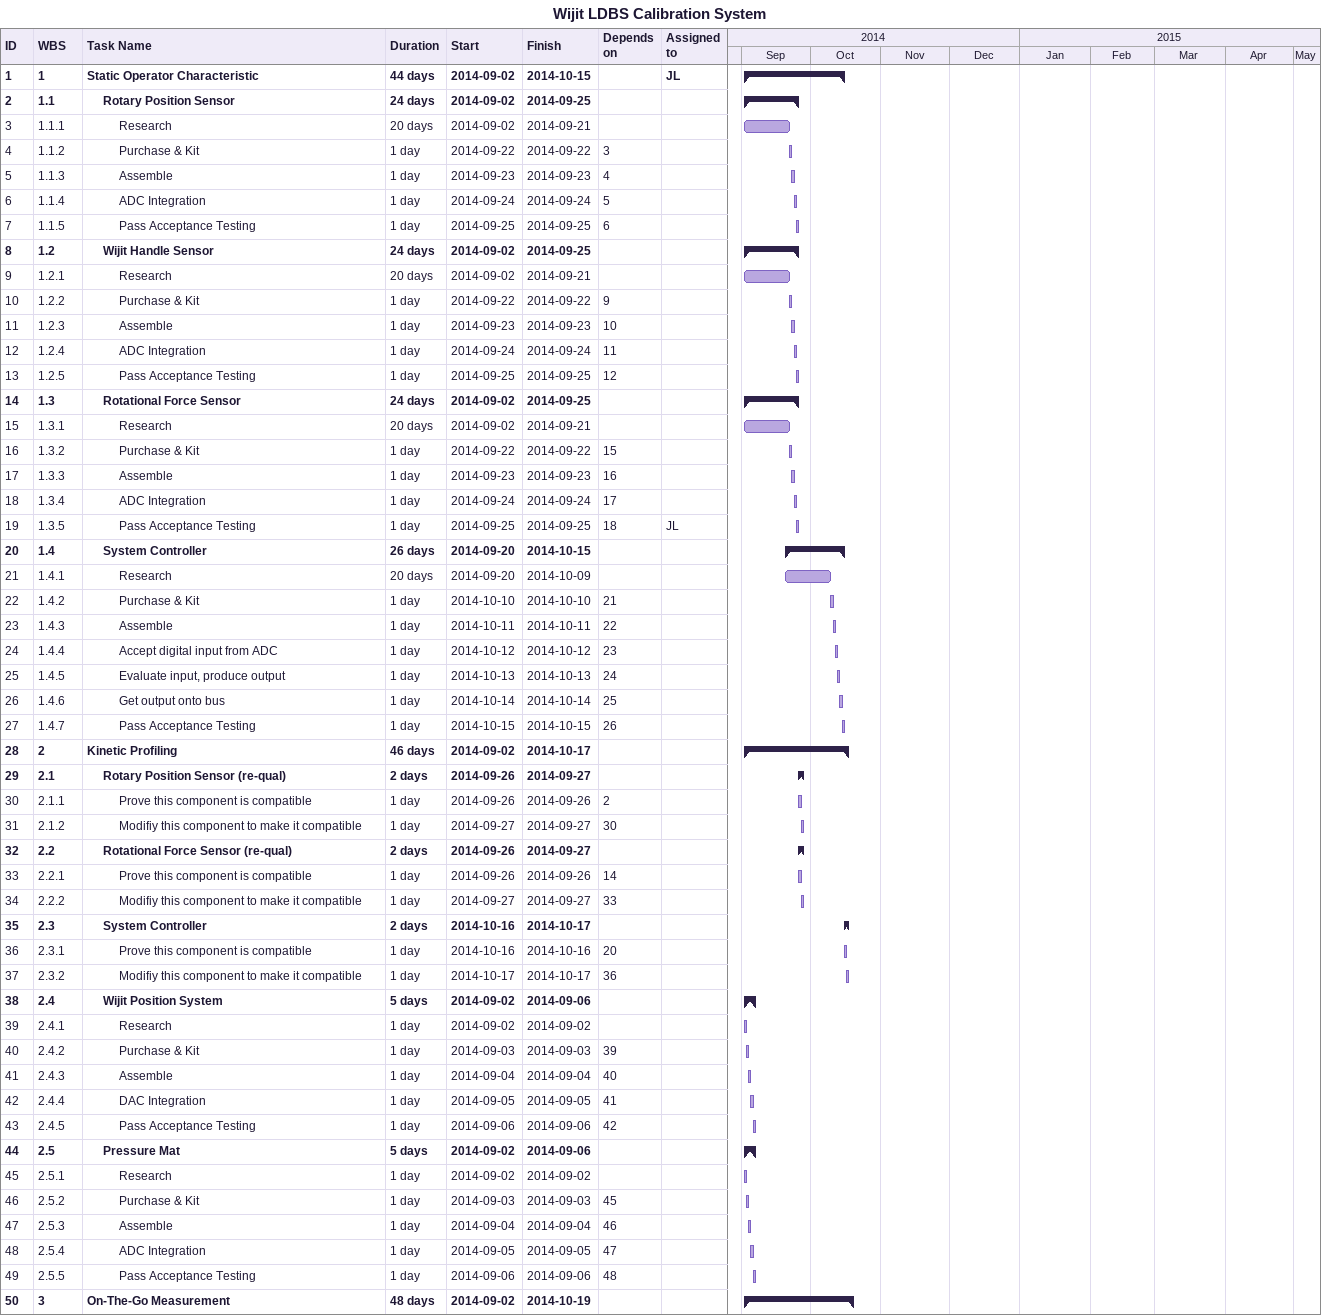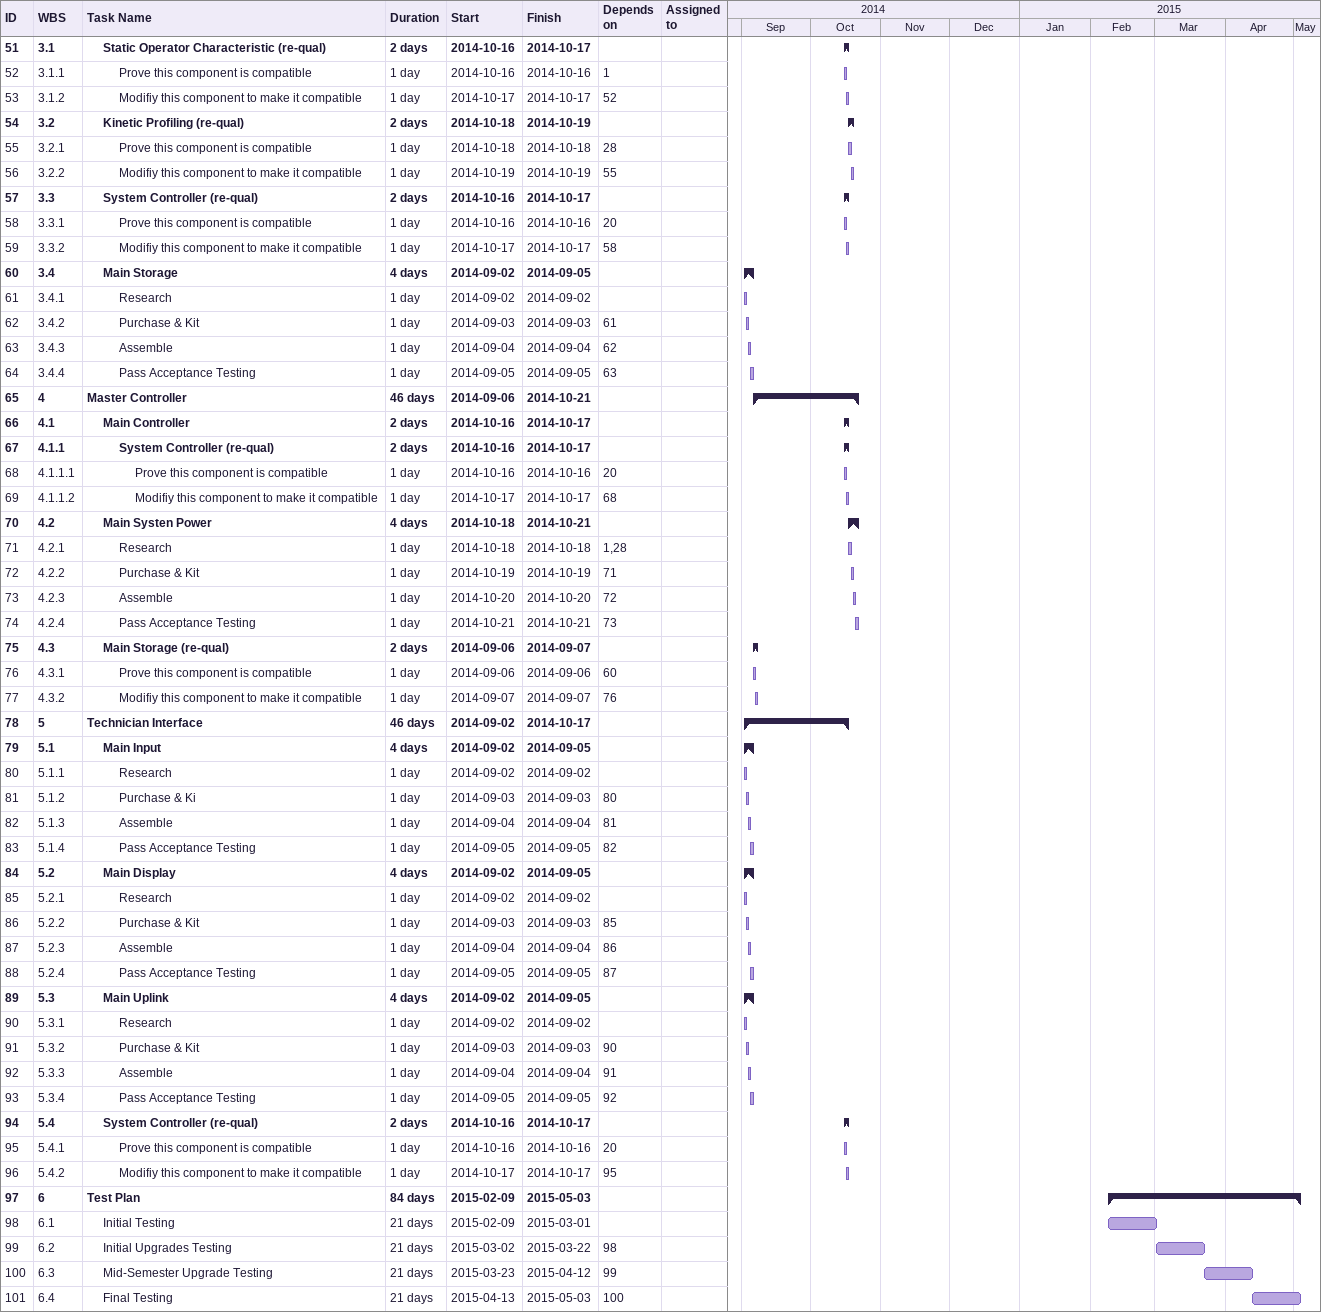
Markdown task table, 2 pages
Wijit LDBS Calibration System

| ID | WBS | Task | Duration | Start | Finish | Predecessors | Resources |
|---|---|---|---|---|---|---|---|
| 1 | 1 | **Static Operator Characteristic** | 44d | 2014-09-02 | 2014-10-15 |  | JL |
| 2 | 1.1 | **Rotary Position Sensor** | 24d | 2014-09-02 | 2014-09-25 |  |  |
| 3 | 1.1.1 | Research | 20d | 2014-09-02 | 2014-09-21 |  |  |
| 4 | 1.1.2 | Purchase & Kit | 1d | 2014-09-22 | 2014-09-22 | 3 |  |
| 5 | 1.1.3 | Assemble | 1d | 2014-09-23 | 2014-09-23 | 4 |  |
| 6 | 1.1.4 | ADC Integration | 1d | 2014-09-24 | 2014-09-24 | 5 |  |
| 7 | 1.1.5 | Pass Acceptance Testing | 1d | 2014-09-25 | 2014-09-25 | 6 |  |
| 8 | 1.2 | **Wijit Handle Sensor** | 24d | 2014-09-02 | 2014-09-25 |  |  |
| 9 | 1.2.1 | Research | 20d | 2014-09-02 | 2014-09-21 |  |  |
| 10 | 1.2.2 | Purchase & Kit | 1d | 2014-09-22 | 2014-09-22 | 9 |  |
| 11 | 1.2.3 | Assemble | 1d | 2014-09-23 | 2014-09-23 | 10 |  |
| 12 | 1.2.4 | ADC Integration | 1d | 2014-09-24 | 2014-09-24 | 11 |  |
| 13 | 1.2.5 | Pass Acceptance Testing | 1d | 2014-09-25 | 2014-09-25 | 12 |  |
| 14 | 1.3 | **Rotational Force Sensor** | 24d | 2014-09-02 | 2014-09-25 |  |  |
| 15 | 1.3.1 | Research | 20d | 2014-09-02 | 2014-09-21 |  |  |
| 16 | 1.3.2 | Purchase & Kit | 1d | 2014-09-22 | 2014-09-22 | 15 |  |
| 17 | 1.3.3 | Assemble | 1d | 2014-09-23 | 2014-09-23 | 16 |  |
| 18 | 1.3.4 | ADC Integration | 1d | 2014-09-24 | 2014-09-24 | 17 |  |
| 19 | 1.3.5 | Pass Acceptance Testing | 1d | 2014-09-25 | 2014-09-25 | 18 | JL |
| 20 | 1.4 | **System Controller** | 26d | 2014-09-20 | 2014-10-15 |  |  |
| 21 | 1.4.1 | Research | 20d | 2014-09-20 | 2014-10-09 |  |  |
| 22 | 1.4.2 | Purchase & Kit | 1d | 2014-10-10 | 2014-10-10 | 21 |  |
| 23 | 1.4.3 | Assemble | 1d | 2014-10-11 | 2014-10-11 | 22 |  |
| 24 | 1.4.4 | Accept digital input from ADC | 1d | 2014-10-12 | 2014-10-12 | 23 |  |
| 25 | 1.4.5 | Evaluate input, produce output | 1d | 2014-10-13 | 2014-10-13 | 24 |  |
| 26 | 1.4.6 | Get output onto bus | 1d | 2014-10-14 | 2014-10-14 | 25 |  |
| 27 | 1.4.7 | Pass Acceptance Testing | 1d | 2014-10-15 | 2014-10-15 | 26 |  |
| 28 | 2 | **Kinetic Profiling** | 46d | 2014-09-02 | 2014-10-17 |  |  |
| 29 | 2.1 | **Rotary Position Sensor (re-qual)** | 2d | 2014-09-26 | 2014-09-27 |  |  |
| 30 | 2.1.1 | Prove this component is compatible | 1d | 2014-09-26 | 2014-09-26 | 2 |  |
| 31 | 2.1.2 | Modifiy this component to make it compatible | 1d | 2014-09-27 | 2014-09-27 | 30 |  |
| 32 | 2.2 | **Rotational Force Sensor (re-qual)** | 2d | 2014-09-26 | 2014-09-27 |  |  |
| 33 | 2.2.1 | Prove this component is compatible | 1d | 2014-09-26 | 2014-09-26 | 14 |  |
| 34 | 2.2.2 | Modifiy this component to make it compatible | 1d | 2014-09-27 | 2014-09-27 | 33 |  |
| 35 | 2.3 | **System Controller** | 2d | 2014-10-16 | 2014-10-17 |  |  |
| 36 | 2.3.1 | Prove this component is compatible | 1d | 2014-10-16 | 2014-10-16 | 20 |  |
| 37 | 2.3.2 | Modifiy this component to make it compatible | 1d | 2014-10-17 | 2014-10-17 | 36 |  |
| 38 | 2.4 | **Wijit Position System** | 5d | 2014-09-02 | 2014-09-06 |  |  |
| 39 | 2.4.1 | Research | 1d | 2014-09-02 | 2014-09-02 |  |  |
| 40 | 2.4.2 | Purchase & Kit | 1d | 2014-09-03 | 2014-09-03 | 39 |  |
| 41 | 2.4.3 | Assemble | 1d | 2014-09-04 | 2014-09-04 | 40 |  |
| 42 | 2.4.4 | DAC Integration | 1d | 2014-09-05 | 2014-09-05 | 41 |  |
| 43 | 2.4.5 | Pass Acceptance Testing | 1d | 2014-09-06 | 2014-09-06 | 42 |  |
| 44 | 2.5 | **Pressure Mat** | 5d | 2014-09-02 | 2014-09-06 |  |  |
| 45 | 2.5.1 | Research | 1d | 2014-09-02 | 2014-09-02 |  |  |
| 46 | 2.5.2 | Purchase & Kit | 1d | 2014-09-03 | 2014-09-03 | 45 |  |
| 47 | 2.5.3 | Assemble | 1d | 2014-09-04 | 2014-09-04 | 46 |  |
| 48 | 2.5.4 | ADC Integration | 1d | 2014-09-05 | 2014-09-05 | 47 |  |
| 49 | 2.5.5 | Pass Acceptance Testing | 1d | 2014-09-06 | 2014-09-06 | 48 |  |
| 50 | 3 | **On-The-Go Measurement** | 48d | 2014-09-02 | 2014-10-19 |  |  |
| 51 | 3.1 | **Static Operator Characteristic (re-qual)** | 2d | 2014-10-16 | 2014-10-17 |  |  |
| 52 | 3.1.1 | Prove this component is compatible | 1d | 2014-10-16 | 2014-10-16 | 1 |  |
| 53 | 3.1.2 | Modifiy this component to make it compatible | 1d | 2014-10-17 | 2014-10-17 | 52 |  |
| 54 | 3.2 | **Kinetic Profiling (re-qual)** | 2d | 2014-10-18 | 2014-10-19 |  |  |
| 55 | 3.2.1 | Prove this component is compatible | 1d | 2014-10-18 | 2014-10-18 | 28 |  |
| 56 | 3.2.2 | Modifiy this component to make it compatible | 1d | 2014-10-19 | 2014-10-19 | 55 |  |
| 57 | 3.3 | **System Controller (re-qual)** | 2d | 2014-10-16 | 2014-10-17 |  |  |
| 58 | 3.3.1 | Prove this component is compatible | 1d | 2014-10-16 | 2014-10-16 | 20 |  |
| 59 | 3.3.2 | Modifiy this component to make it compatible | 1d | 2014-10-17 | 2014-10-17 | 58 |  |
| 60 | 3.4 | **Main Storage** | 4d | 2014-09-02 | 2014-09-05 |  |  |
| 61 | 3.4.1 | Research | 1d | 2014-09-02 | 2014-09-02 |  |  |
| 62 | 3.4.2 | Purchase & Kit | 1d | 2014-09-03 | 2014-09-03 | 61 |  |
| 63 | 3.4.3 | Assemble | 1d | 2014-09-04 | 2014-09-04 | 62 |  |
| 64 | 3.4.4 | Pass Acceptance Testing | 1d | 2014-09-05 | 2014-09-05 | 63 |  |
| 65 | 4 | **Master Controller** | 46d | 2014-09-06 | 2014-10-21 |  |  |
| 66 | 4.1 | **Main Controller** | 2d | 2014-10-16 | 2014-10-17 |  |  |
| 67 | 4.1.1 | **System Controller (re-qual)** | 2d | 2014-10-16 | 2014-10-17 |  |  |
| 68 | 4.1.1.1 | Prove this component is compatible | 1d | 2014-10-16 | 2014-10-16 | 20 |  |
| 69 | 4.1.1.2 | Modifiy this component to make it compatible | 1d | 2014-10-17 | 2014-10-17 | 68 |  |
| 70 | 4.2 | **Main Systen Power** | 4d | 2014-10-18 | 2014-10-21 |  |  |
| 71 | 4.2.1 | Research | 1d | 2014-10-18 | 2014-10-18 | 1, 28 |  |
| 72 | 4.2.2 | Purchase & Kit | 1d | 2014-10-19 | 2014-10-19 | 71 |  |
| 73 | 4.2.3 | Assemble | 1d | 2014-10-20 | 2014-10-20 | 72 |  |
| 74 | 4.2.4 | Pass Acceptance Testing | 1d | 2014-10-21 | 2014-10-21 | 73 |  |
| 75 | 4.3 | **Main Storage (re-qual)** | 2d | 2014-09-06 | 2014-09-07 |  |  |
| 76 | 4.3.1 | Prove this component is compatible | 1d | 2014-09-06 | 2014-09-06 | 60 |  |
| 77 | 4.3.2 | Modifiy this component to make it compatible | 1d | 2014-09-07 | 2014-09-07 | 76 |  |
| 78 | 5 | **Technician Interface** | 46d | 2014-09-02 | 2014-10-17 |  |  |
| 79 | 5.1 | **Main Input** | 4d | 2014-09-02 | 2014-09-05 |  |  |
| 80 | 5.1.1 | Research | 1d | 2014-09-02 | 2014-09-02 |  |  |
| 81 | 5.1.2 | Purchase & Ki | 1d | 2014-09-03 | 2014-09-03 | 80 |  |
| 82 | 5.1.3 | Assemble | 1d | 2014-09-04 | 2014-09-04 | 81 |  |
| 83 | 5.1.4 | Pass Acceptance Testing | 1d | 2014-09-05 | 2014-09-05 | 82 |  |
| 84 | 5.2 | **Main Display** | 4d | 2014-09-02 | 2014-09-05 |  |  |
| 85 | 5.2.1 | Research | 1d | 2014-09-02 | 2014-09-02 |  |  |
| 86 | 5.2.2 | Purchase & Kit | 1d | 2014-09-03 | 2014-09-03 | 85 |  |
| 87 | 5.2.3 | Assemble | 1d | 2014-09-04 | 2014-09-04 | 86 |  |
| 88 | 5.2.4 | Pass Acceptance Testing | 1d | 2014-09-05 | 2014-09-05 | 87 |  |
| 89 | 5.3 | **Main Uplink** | 4d | 2014-09-02 | 2014-09-05 |  |  |
| 90 | 5.3.1 | Research | 1d | 2014-09-02 | 2014-09-02 |  |  |
| 91 | 5.3.2 | Purchase & Kit | 1d | 2014-09-03 | 2014-09-03 | 90 |  |
| 92 | 5.3.3 | Assemble | 1d | 2014-09-04 | 2014-09-04 | 91 |  |
| 93 | 5.3.4 | Pass Acceptance Testing | 1d | 2014-09-05 | 2014-09-05 | 92 |  |
| 94 | 5.4 | **System Controller (re-qual)** | 2d | 2014-10-16 | 2014-10-17 |  |  |
| 95 | 5.4.1 | Prove this component is compatible | 1d | 2014-10-16 | 2014-10-16 | 20 |  |
| 96 | 5.4.2 | Modifiy this component to make it compatible | 1d | 2014-10-17 | 2014-10-17 | 95 |  |
| 97 | 6 | **Test Plan** | 84d | 2015-02-09 | 2015-05-03 |  |  |
| 98 | 6.1 | Initial Testing | 21d | 2015-02-09 | 2015-03-01 |  |  |
| 99 | 6.2 | Initial Upgrades Testing | 21d | 2015-03-02 | 2015-03-22 | 98 |  |
| 100 | 6.3 | Mid-Semester Upgrade Testing | 21d | 2015-03-23 | 2015-04-12 | 99 |  |
| 101 | 6.4 | Final Testing | 21d | 2015-04-13 | 2015-05-03 | 100 |  |
